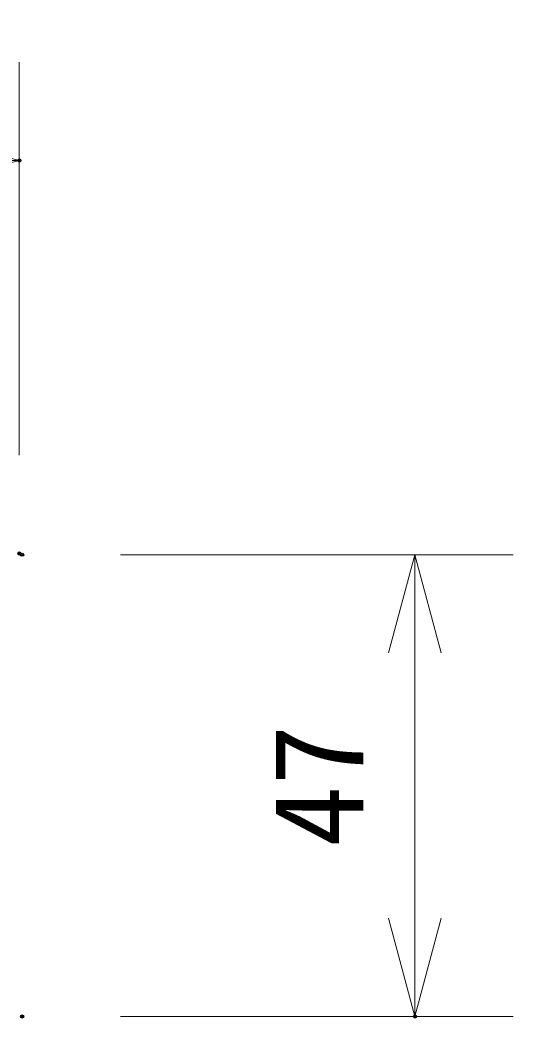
# Model space of a CAD drawing. Units: millimetres, scale not verified. Extents: x -63 to 62, y -56 to 57.
# Drawn here: x -3.1 to 6.94, y 21.13 to 41.44 of the extents above; entities that cross this region are included whole.
import ezdxf
from ezdxf.enums import TextEntityAlignment as Align

# ---------------------------------------------------------------- set-up
doc = ezdxf.new("R2010")
doc.units = ezdxf.units.MM
doc.header["$LTSCALE"] = 0.125
doc.header["$PDMODE"] = 32
doc.header["$PDSIZE"] = 0.0625
doc.layers.add('0-0_0', color=7, linetype='Continuous', lineweight=20)
doc.layers.add('0-5_SUNPO', color=7, linetype='Continuous', lineweight=20)
doc.layers.add('0-1_DEFPOINTS', color=7, linetype='Continuous')
doc.styles.add('ＭＳ ゴシック', font='')
doc.styles.get('ＭＳ ゴシック').set_extended_font_data('MS Gothic')

# ---------------------------------------------------------------- blocks, each defined once
blk = doc.blocks.new('_OPEN30')
at = {"layer": '0-0_0'}
blk.add_line((0, 0), (-1, 0), dxfattribs=at)
blk.add_lwpolyline([(-1, 0.26795), (0, 0), (-1, -0.26795)], dxfattribs=at)
blk = doc.blocks.new('D4')
at = {"layer": '0-1_DEFPOINTS'}
for p in [(-9.5152, 24.4723), (-29.5152, 16.4723), (-9.5152, 16.4723)]:
    blk.add_point(p, dxfattribs=at)
at = {"layer": '0-5_SUNPO'}
for p, q in [((-29.5152, 18.4723), (-29.5152, 26.4723)), ((-9.5152, 18.4723), (-9.5152, 26.4723)), ((-27.5152, 24.4723), (-11.5152, 24.4723))]:
    blk.add_line(p, q, dxfattribs=at)
at = {"layer": '0-5_SUNPO', "xscale": 2, "yscale": 2, "rotation": 180}
blk.add_blockref('_OPEN30', (-29.5152, 24.4723), dxfattribs=at)
at = {"layer": '0-5_SUNPO', "xscale": 2, "yscale": 2}
blk.add_blockref('_OPEN30', (-9.5152, 24.4723), dxfattribs=at)
at = {"layer": '0-5_SUNPO', "style": 'ＭＳ ゴシック'}
blk.add_text('φ100', height=1.833, dxfattribs=at).set_placement((-22.6402, 24.9723), align=Align.BOTTOM_LEFT)
blk = doc.blocks.new('D3')
at = {"layer": '0-1_DEFPOINTS'}
for p in [(-9.4565, 16.4482), (-9.4565, 7.0482), (-1.4565, 7.0482)]:
    blk.add_point(p, dxfattribs=at)
at = {"layer": '0-5_SUNPO'}
for p, q in [((-7.4565, 16.4482), (0.5435, 16.4482)), ((-1.4565, 14.4482), (-1.4565, 9.0482)), ((-7.4565, 7.0482), (0.5435, 7.0482))]:
    blk.add_line(p, q, dxfattribs=at)
at = {"layer": '0-5_SUNPO', "xscale": 2, "yscale": 2}
for p, rotation in [((-1.4565, 16.4482), 90), ((-1.4565, 7.0482), 270)]:
    blk.add_blockref('_OPEN30', p, dxfattribs=dict(at, rotation=rotation))
at = {"layer": '0-5_SUNPO', "style": 'ＭＳ ゴシック'}
blk.add_text('47', height=1.833, rotation=90, dxfattribs=at).set_placement((-1.9565, 10.4982), align=Align.BOTTOM_LEFT)

msp = doc.modelspace()

# ---------------------------------------------------------------- block references
at = {"layer": '0-5_SUNPO'}
for name in ['D4', 'D3']:
    msp.add_blockref(name, (6.3969, 14.1082), dxfattribs=at)

doc.saveas('drawing.dxf')
